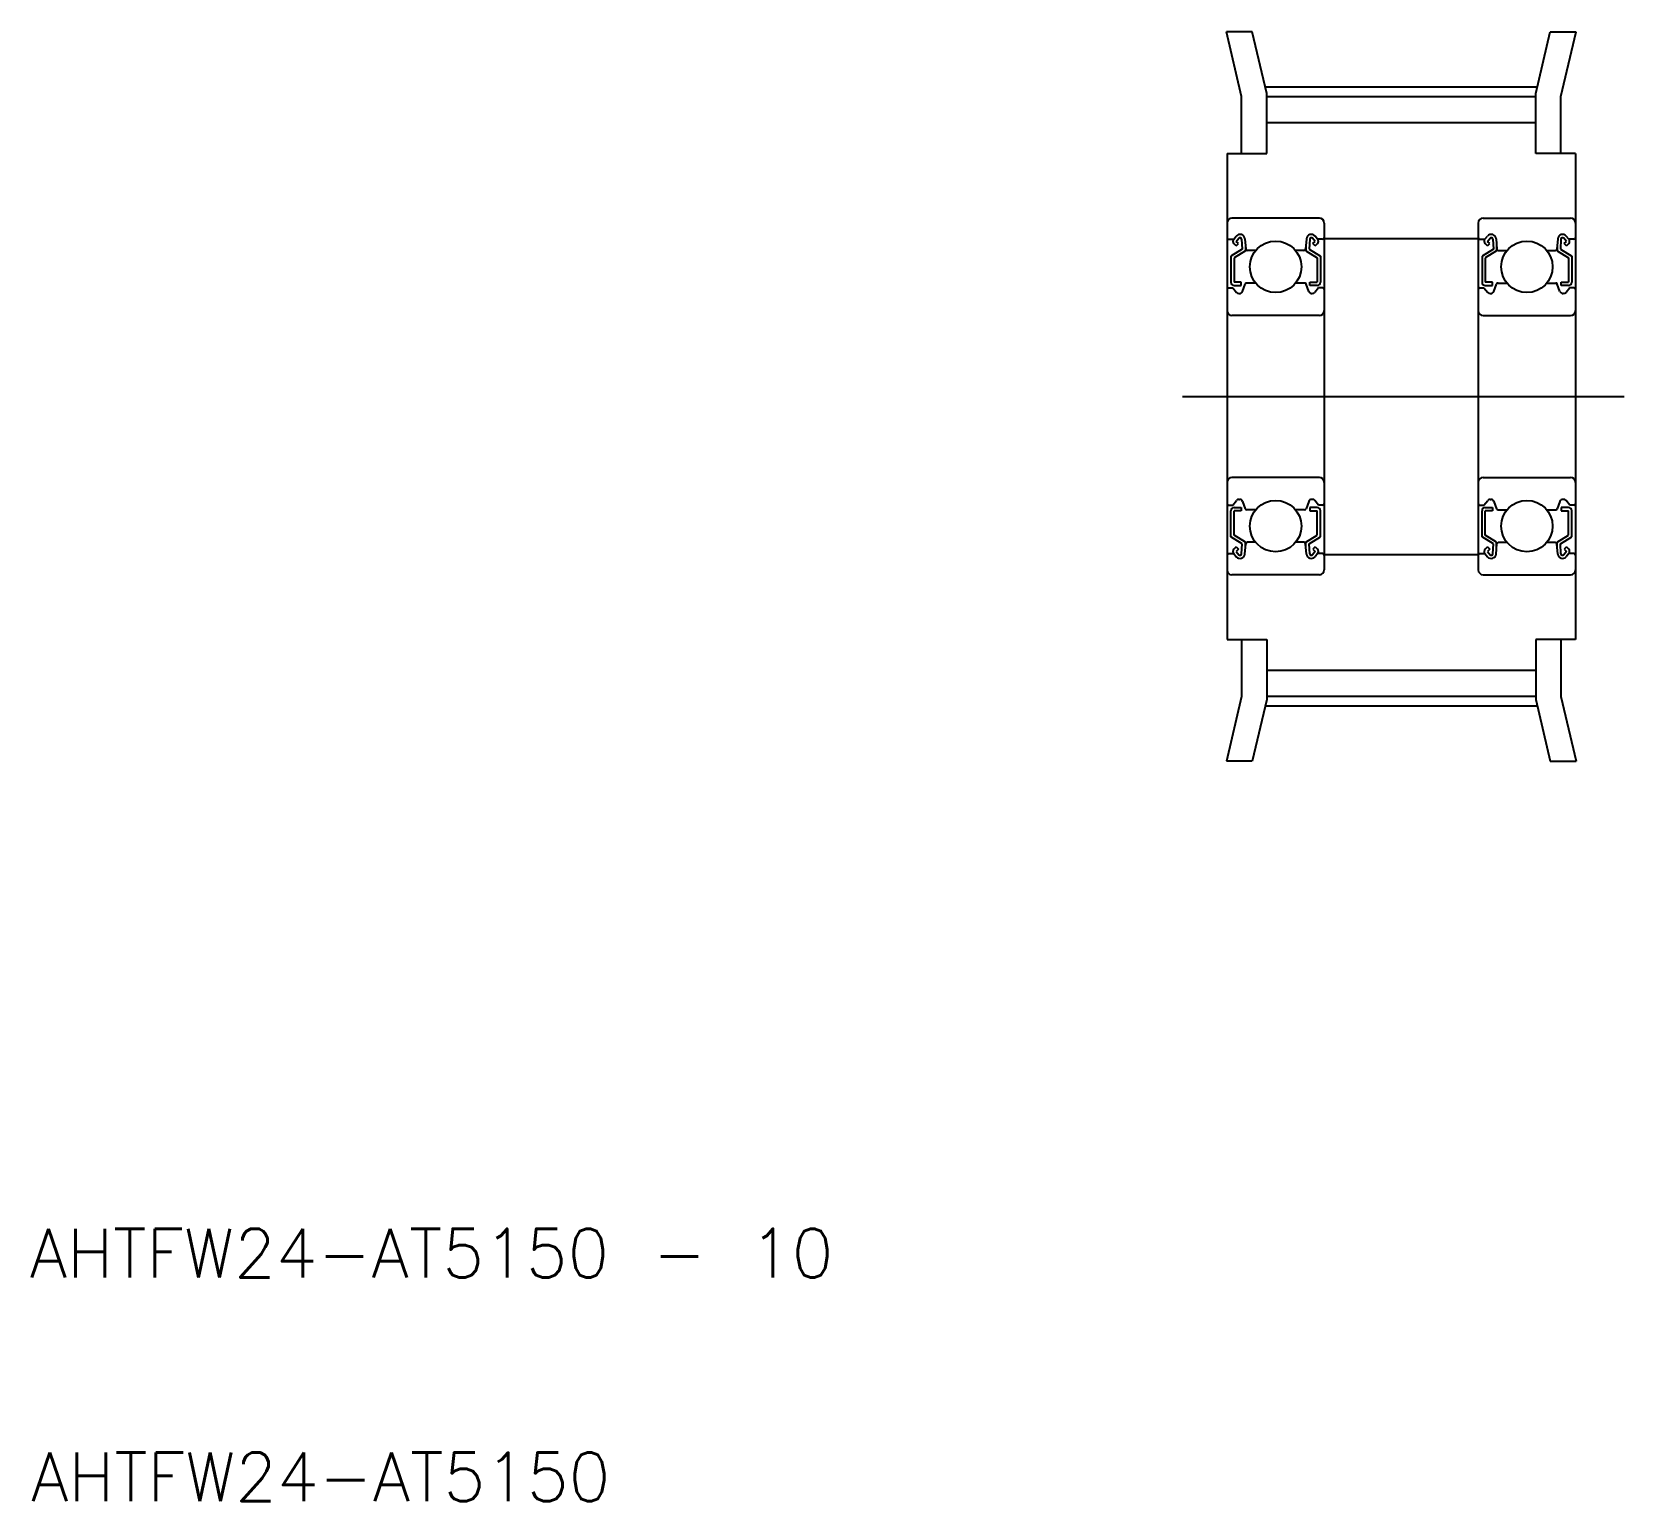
# Model space of a CAD drawing. Extents: x 22 to 120.2, y -9.5 to 81.2.
import ezdxf
from ezdxf.enums import TextEntityAlignment as Align

# ---------------------------------------------------------------- set-up
doc = ezdxf.new("R2010")
doc.units = 0
doc.linetypes.add('CENTER', pattern=[50.8, 31.75, -6.35, 6.35, -6.35])
doc.layers.get('0').update_dxf_attribs({"linetype": 'CONTINUOUS'})
doc.layers.add('CENTER', color=1, linetype='CONTINUOUS')
doc.styles.get("Standard").update_dxf_attribs({"font": 'txt.shx', "bigfont": 'bigfont.shx'})

msp = doc.modelspace()

# ---------------------------------------------------------------- linework, layer by layer
at = {"color": 7, "linetype": 'CONTINUOUS'}
for p, q in [((96.615, 77.192), (95.681, 81.177)), ((97.274, 81.177), (95.681, 81.177)), ((98.165, 77.377), (97.274, 81.177)), ((114.765, 77.377), (115.657, 81.177)), ((115.657, 81.177), (117.25, 81.177)), ((116.315, 77.192), (117.25, 81.177)), ((96.615, 73.677), (96.615, 77.192)), ((98.165, 73.677), (98.165, 77.377)), ((98.165, 77.177), (114.765, 77.177)), ((114.765, 73.677), (114.765, 77.377)), ((116.315, 73.677), (116.315, 77.192)), ((98.165, 75.577), (114.765, 75.577)), ((95.715, 73.677), (95.715, 43.677)), ((95.715, 73.677), (98.165, 73.677)), ((117.215, 73.677), (114.765, 73.677)), ((117.215, 73.677), (117.215, 43.677)), ((101.415, 69.677), (96.015, 69.677)), ((101.715, 69.377), (101.715, 47.977)), ((111.215, 69.377), (111.215, 47.977)), ((111.515, 69.677), (116.915, 69.677)), ((95.815, 68.377), (96.125, 68.377)), ((96.125, 68.377), (96.287, 68.57)), ((96.278, 67.966), (96.137, 68.107)), ((96.278, 68.248), (96.441, 68.442)), ((96.42, 68.107), (96.278, 68.248)), ((96.278, 67.966), (96.42, 68.107)), ((96.614, 68.387), (96.647, 67.775)), ((96.813, 68.405), (96.868, 67.768)), ((96.847, 68.011), (96.847, 67.664)), ((100.617, 68.405), (100.562, 67.768)), ((100.583, 68.011), (100.583, 67.664)), ((100.816, 68.387), (100.783, 67.775)), ((101.152, 68.248), (100.989, 68.442)), ((101.01, 68.107), (101.152, 68.248)), ((101.152, 67.966), (101.01, 68.107)), ((101.305, 68.377), (101.143, 68.57)), ((101.152, 67.966), (101.293, 68.107)), ((101.615, 68.377), (101.305, 68.377)), ((101.715, 68.427), (111.215, 68.427)), ((111.315, 68.377), (111.625, 68.377)), ((111.625, 68.377), (111.787, 68.57)), ((111.778, 67.966), (111.637, 68.107)), ((111.778, 68.248), (111.941, 68.442)), ((111.92, 68.107), (111.778, 68.248)), ((111.778, 67.966), (111.92, 68.107)), ((112.114, 68.387), (112.147, 67.775)), ((112.313, 68.405), (112.368, 67.768)), ((112.347, 68.011), (112.347, 67.664)), ((116.117, 68.405), (116.062, 67.768)), ((116.083, 68.011), (116.083, 67.664)), ((116.316, 68.387), (116.283, 67.775)), ((116.652, 68.248), (116.489, 68.442)), ((116.51, 68.107), (116.652, 68.248)), ((116.652, 67.966), (116.51, 68.107)), ((116.805, 68.377), (116.643, 68.57)), ((116.652, 67.966), (116.793, 68.107)), ((117.115, 68.377), (116.805, 68.377)), ((96.647, 67.775), (95.947, 67.338)), ((95.947, 67.338), (95.947, 65.727)), ((96.847, 67.664), (96.147, 67.227)), ((96.147, 67.227), (96.147, 65.727)), ((97.482, 67.677), (96.968, 67.677)), ((100.462, 67.677), (99.948, 67.677)), ((100.583, 67.664), (101.283, 67.227)), ((100.783, 67.775), (101.483, 67.338)), ((101.283, 67.227), (101.283, 65.727)), ((101.483, 67.338), (101.483, 65.727)), ((112.147, 67.775), (111.447, 67.338)), ((111.447, 67.338), (111.447, 65.727)), ((112.347, 67.664), (111.647, 67.227)), ((111.647, 67.227), (111.647, 65.727)), ((112.468, 67.677), (112.982, 67.677)), ((115.448, 67.677), (115.962, 67.677)), ((116.083, 67.664), (116.783, 67.227)), ((116.283, 67.775), (116.983, 67.338)), ((116.783, 67.227), (116.783, 65.727)), ((116.983, 67.338), (116.983, 65.727)), ((95.815, 65.377), (96.065, 65.377)), ((96.065, 65.377), (96.299, 65.098)), ((96.597, 65.727), (96.147, 65.727)), ((96.147, 65.527), (96.597, 65.527)), ((96.452, 65.027), (96.488, 65.027)), ((96.597, 65.527), (96.597, 65.727)), ((96.676, 65.159), (96.84, 65.611)), ((97.482, 65.677), (96.934, 65.677)), ((100.496, 65.677), (99.948, 65.677)), ((100.754, 65.159), (100.59, 65.611)), ((100.833, 65.727), (101.283, 65.727)), ((100.833, 65.527), (100.833, 65.727)), ((101.283, 65.527), (100.833, 65.527)), ((100.978, 65.027), (100.942, 65.027)), ((101.365, 65.377), (101.131, 65.098)), ((101.615, 65.377), (101.365, 65.377)), ((111.315, 65.377), (111.565, 65.377)), ((111.565, 65.377), (111.799, 65.098)), ((112.097, 65.727), (111.647, 65.727)), ((111.647, 65.527), (112.097, 65.527)), ((111.952, 65.027), (111.988, 65.027)), ((112.097, 65.527), (112.097, 65.727)), ((112.176, 65.159), (112.34, 65.611)), ((112.434, 65.677), (112.982, 65.677)), ((115.448, 65.677), (115.996, 65.677)), ((116.254, 65.159), (116.09, 65.611)), ((116.333, 65.727), (116.783, 65.727)), ((116.333, 65.527), (116.333, 65.727)), ((116.783, 65.527), (116.333, 65.527)), ((116.478, 65.027), (116.442, 65.027)), ((116.865, 65.377), (116.631, 65.098)), ((117.115, 65.377), (116.865, 65.377)), ((101.415, 63.677), (96.015, 63.677)), ((111.515, 63.677), (116.915, 63.677)), ((101.415, 53.677), (96.015, 53.677)), ((111.515, 53.677), (116.915, 53.677)), ((96.065, 51.977), (96.299, 52.256)), ((96.452, 52.327), (96.488, 52.327)), ((96.676, 52.195), (96.84, 51.743)), ((100.754, 52.195), (100.59, 51.743)), ((100.978, 52.327), (100.942, 52.327)), ((101.365, 51.977), (101.131, 52.256)), ((111.565, 51.977), (111.799, 52.256)), ((111.952, 52.327), (111.988, 52.327)), ((112.176, 52.195), (112.34, 51.743)), ((116.254, 52.195), (116.09, 51.743)), ((116.478, 52.327), (116.442, 52.327)), ((116.865, 51.977), (116.631, 52.256)), ((95.815, 51.977), (96.065, 51.977)), ((95.947, 50.016), (95.947, 51.627)), ((96.147, 51.827), (96.597, 51.827)), ((96.597, 51.627), (96.147, 51.627)), ((96.147, 50.127), (96.147, 51.627)), ((96.597, 51.827), (96.597, 51.627)), ((97.482, 51.677), (96.934, 51.677)), ((100.496, 51.677), (99.948, 51.677)), ((100.833, 51.827), (100.833, 51.627)), ((101.283, 51.827), (100.833, 51.827)), ((100.833, 51.627), (101.283, 51.627)), ((101.283, 50.127), (101.283, 51.627)), ((101.615, 51.977), (101.365, 51.977)), ((101.483, 50.016), (101.483, 51.627)), ((111.315, 51.977), (111.565, 51.977)), ((111.447, 50.016), (111.447, 51.627)), ((111.647, 51.827), (112.097, 51.827)), ((112.097, 51.627), (111.647, 51.627)), ((111.647, 50.127), (111.647, 51.627)), ((112.097, 51.827), (112.097, 51.627)), ((112.434, 51.677), (112.982, 51.677)), ((115.448, 51.677), (115.996, 51.677)), ((116.333, 51.827), (116.333, 51.627)), ((116.783, 51.827), (116.333, 51.827)), ((116.333, 51.627), (116.783, 51.627)), ((116.783, 50.127), (116.783, 51.627)), ((117.115, 51.977), (116.865, 51.977)), ((116.983, 50.016), (116.983, 51.627)), ((96.847, 49.69), (96.147, 50.127)), ((100.583, 49.69), (101.283, 50.127)), ((112.347, 49.69), (111.647, 50.127)), ((116.083, 49.69), (116.783, 50.127)), ((96.647, 49.579), (95.947, 50.016)), ((96.278, 49.388), (96.137, 49.247)), ((96.278, 49.388), (96.42, 49.247)), ((96.42, 49.247), (96.278, 49.106)), ((96.614, 48.967), (96.647, 49.579)), ((96.813, 48.949), (96.868, 49.586)), ((96.847, 49.343), (96.847, 49.69)), ((97.482, 49.677), (96.968, 49.677)), ((100.462, 49.677), (99.948, 49.677)), ((100.617, 48.949), (100.562, 49.586)), ((100.583, 49.343), (100.583, 49.69)), ((100.783, 49.579), (101.483, 50.016)), ((100.816, 48.967), (100.783, 49.579)), ((101.152, 49.388), (101.01, 49.247)), ((101.01, 49.247), (101.152, 49.106)), ((101.152, 49.388), (101.293, 49.247)), ((112.147, 49.579), (111.447, 50.016)), ((111.778, 49.388), (111.637, 49.247)), ((111.778, 49.388), (111.92, 49.247)), ((111.92, 49.247), (111.778, 49.106)), ((112.114, 48.967), (112.147, 49.579)), ((112.313, 48.949), (112.368, 49.586)), ((112.347, 49.343), (112.347, 49.69)), ((112.468, 49.677), (112.982, 49.677)), ((115.448, 49.677), (115.962, 49.677)), ((116.117, 48.949), (116.062, 49.586)), ((116.083, 49.343), (116.083, 49.69)), ((116.283, 49.579), (116.983, 50.016)), ((116.316, 48.967), (116.283, 49.579)), ((116.652, 49.388), (116.51, 49.247)), ((116.51, 49.247), (116.652, 49.106)), ((116.652, 49.388), (116.793, 49.247)), ((95.815, 48.977), (96.125, 48.977)), ((96.125, 48.977), (96.287, 48.784)), ((96.278, 49.106), (96.441, 48.912)), ((101.152, 49.106), (100.989, 48.912)), ((101.305, 48.977), (101.143, 48.784)), ((101.615, 48.977), (101.305, 48.977)), ((101.715, 48.927), (111.215, 48.927)), ((111.315, 48.977), (111.625, 48.977)), ((111.625, 48.977), (111.787, 48.784)), ((111.778, 49.106), (111.941, 48.912)), ((116.652, 49.106), (116.489, 48.912)), ((116.805, 48.977), (116.643, 48.784)), ((117.115, 48.977), (116.805, 48.977)), ((101.415, 47.677), (96.015, 47.677)), ((111.515, 47.677), (116.915, 47.677)), ((95.715, 43.677), (98.165, 43.677)), ((96.615, 43.677), (96.615, 40.162)), ((98.165, 43.677), (98.165, 39.977)), ((117.215, 43.677), (114.765, 43.677)), ((114.765, 43.677), (114.765, 39.977)), ((116.315, 43.677), (116.315, 40.162)), ((98.165, 41.777), (114.765, 41.777)), ((96.615, 40.162), (95.681, 36.177)), ((98.165, 39.977), (97.274, 36.177)), ((98.165, 40.177), (114.765, 40.177)), ((114.765, 39.977), (115.657, 36.177)), ((116.315, 40.162), (117.25, 36.177)), ((97.274, 36.177), (95.681, 36.177)), ((115.657, 36.177), (117.25, 36.177))]:
    msp.add_line(p, q, dxfattribs=at)
for centre in [(98.715, 66.677), (114.215, 66.677), (98.715, 50.677), (114.215, 50.677)]:
    msp.add_circle(centre, 1.587, dxfattribs=at)
for centre, radius, start, end in [((96.015, 69.377), 0.3, 90, 180), ((101.415, 69.377), 0.3, 0, 90), ((111.515, 69.377), 0.3, 90, 180), ((116.915, 69.377), 0.3, 0, 90), ((95.815, 68.477), 0.1, 180.00874, 270.00052), ((96.278, 68.248), 0.2, 139.86475, 225.00327), ((96.516, 68.379), 0.298, 5.00026, 140.17139), ((96.516, 68.379), 0.0983, 4.66426, 139.97363), ((100.914, 68.379), 0.298, 39.82864, 174.99951), ((100.914, 68.379), 0.0983, 40.02606, 175.33545), ((101.152, 68.248), 0.2, 314.99994, 40.13518), ((101.615, 68.477), 0.1, 269.99997, 359.99995), ((111.315, 68.477), 0.1, 180.00005, 270.00003), ((111.778, 68.248), 0.2, 139.86482, 225.00006), ((112.016, 68.379), 0.298, 5.00049, 140.17136), ((112.016, 68.379), 0.0983, 4.66455, 139.97394), ((116.414, 68.379), 0.298, 39.82861, 174.99974), ((116.414, 68.379), 0.0983, 40.02637, 175.33574), ((116.652, 68.248), 0.2, 314.99673, 40.13525), ((117.115, 68.477), 0.1, 269.99948, 359.99126), ((96.968, 67.777), 0.1, 185.14432, 270.00052), ((100.462, 67.777), 0.1, 269.99997, 354.85562), ((112.468, 67.777), 0.1, 185.14438, 270.00003), ((115.962, 67.777), 0.1, 269.99948, 354.85568), ((95.815, 65.277), 0.1, 89.99976, 180.00874), ((96.147, 65.727), 0.2, 180.00437, 270.00024), ((96.452, 65.227), 0.2, 220.13853, 270.00024), ((96.488, 65.227), 0.2, 270.00024, 340.11169), ((96.934, 65.577), 0.1, 89.99976, 160.11548), ((100.496, 65.577), 0.1, 19.88428, 90.00049), ((100.942, 65.227), 0.2, 199.88834, 269.99997), ((100.978, 65.227), 0.2, 269.99997, 319.86162), ((101.283, 65.727), 0.2, 269.99997, 359.99995), ((101.615, 65.277), 0.1, 359.99995, 90.00049), ((111.315, 65.277), 0.1, 89.99951, 180.00005), ((111.647, 65.727), 0.2, 180.00005, 270.00003), ((111.952, 65.227), 0.2, 220.13838, 270.00003), ((111.988, 65.227), 0.2, 270.00003, 340.11166), ((112.434, 65.577), 0.1, 89.99951, 160.11572), ((115.996, 65.577), 0.1, 19.88452, 90.00024), ((116.442, 65.227), 0.2, 199.88831, 269.99976), ((116.478, 65.227), 0.2, 269.99976, 319.86147), ((116.783, 65.727), 0.2, 269.99976, 359.99563), ((117.115, 65.277), 0.1, 359.99126, 90.00024), ((96.015, 63.977), 0.3, 180, 270), ((101.415, 63.977), 0.3, 270, 0), ((111.515, 63.977), 0.3, 180, 270), ((116.915, 63.977), 0.3, 270, 0), ((96.015, 53.377), 0.3, 90, 180), ((101.415, 53.377), 0.3, 360, 90), ((111.515, 53.377), 0.3, 90, 180), ((116.915, 53.377), 0.3, 0, 90), ((95.815, 52.077), 0.1, 179.99126, 270.00024), ((96.452, 52.127), 0.2, 89.99976, 139.86147), ((96.488, 52.127), 0.2, 19.88831, 89.99976), ((100.942, 52.127), 0.2, 90.00003, 160.11166), ((100.978, 52.127), 0.2, 40.13838, 90.00003), ((101.615, 52.077), 0.1, 269.99951, 0.00005), ((111.315, 52.077), 0.1, 179.99995, 270.00049), ((111.952, 52.127), 0.2, 89.99997, 139.86162), ((111.988, 52.127), 0.2, 19.88834, 89.99997), ((116.442, 52.127), 0.2, 90.00024, 160.11169), ((116.478, 52.127), 0.2, 40.13853, 90.00024), ((117.115, 52.077), 0.1, 269.99976, 0.00874), ((96.147, 51.627), 0.2, 89.99976, 179.99563), ((96.934, 51.777), 0.1, 199.88452, 270.00024), ((100.496, 51.777), 0.1, 269.99951, 340.11572), ((101.283, 51.627), 0.2, 0.00005, 90.00003), ((111.647, 51.627), 0.2, 89.99997, 179.99995), ((112.434, 51.777), 0.1, 199.88428, 270.00049), ((115.996, 51.777), 0.1, 269.99976, 340.11548), ((116.783, 51.627), 0.2, 0.00437, 90.00024), ((96.278, 49.106), 0.2, 134.99673, 220.13525), ((96.968, 49.577), 0.1, 89.99948, 174.85568), ((100.462, 49.577), 0.1, 5.14438, 90.00003), ((101.152, 49.106), 0.2, 319.86482, 45.00006), ((111.778, 49.106), 0.2, 134.99994, 220.13518), ((112.468, 49.577), 0.1, 89.99997, 174.85562), ((115.962, 49.577), 0.1, 5.14432, 90.00052), ((116.652, 49.106), 0.2, 319.86475, 45.00327), ((95.815, 48.877), 0.1, 89.99948, 179.99126), ((96.516, 48.975), 0.298, 219.82861, 354.99974), ((96.516, 48.975), 0.0983, 220.02637, 355.33574), ((100.914, 48.975), 0.298, 185.00049, 320.17136), ((100.914, 48.975), 0.0983, 184.66455, 319.97394), ((101.615, 48.877), 0.1, 0.00005, 90.00003), ((111.315, 48.877), 0.1, 89.99997, 179.99995), ((112.016, 48.975), 0.298, 219.82864, 354.99951), ((112.016, 48.975), 0.0983, 220.02606, 355.33545), ((116.414, 48.975), 0.298, 185.00026, 320.17139), ((116.414, 48.975), 0.0983, 184.66426, 319.97363), ((117.115, 48.877), 0.1, 0.00874, 90.00052), ((96.015, 47.977), 0.3, 180, 270), ((101.415, 47.977), 0.3, 270, 360), ((111.515, 47.977), 0.3, 180, 270), ((116.915, 47.977), 0.3, 270, 0)]:
    msp.add_arc(centre, radius, start, end, dxfattribs=at)
at = {"layer": 'CENTER', "color": 1, "linetype": 'CENTER'}
for p, q in [((98.072, 77.777), (114.859, 77.777)), ((92.965, 58.677), (114.965, 58.677)), ((92.965, 58.677), (120.215, 58.677)), ((98.072, 39.577), (114.859, 39.577))]:
    msp.add_line(p, q, dxfattribs=at)

# ---------------------------------------------------------------- texts
at = {"color": 7, "linetype": 'CONTINUOUS'}
msp.add_text('AHTFW24-AT5150 - 10', height=3, dxfattribs=at).set_placement((21.852, 3.414), align=Align.BOTTOM_LEFT)
msp.add_text('AHTFW24-AT5150', height=3, dxfattribs=at).set_placement((21.925, -9.492))

doc.saveas('drawing.dxf')
